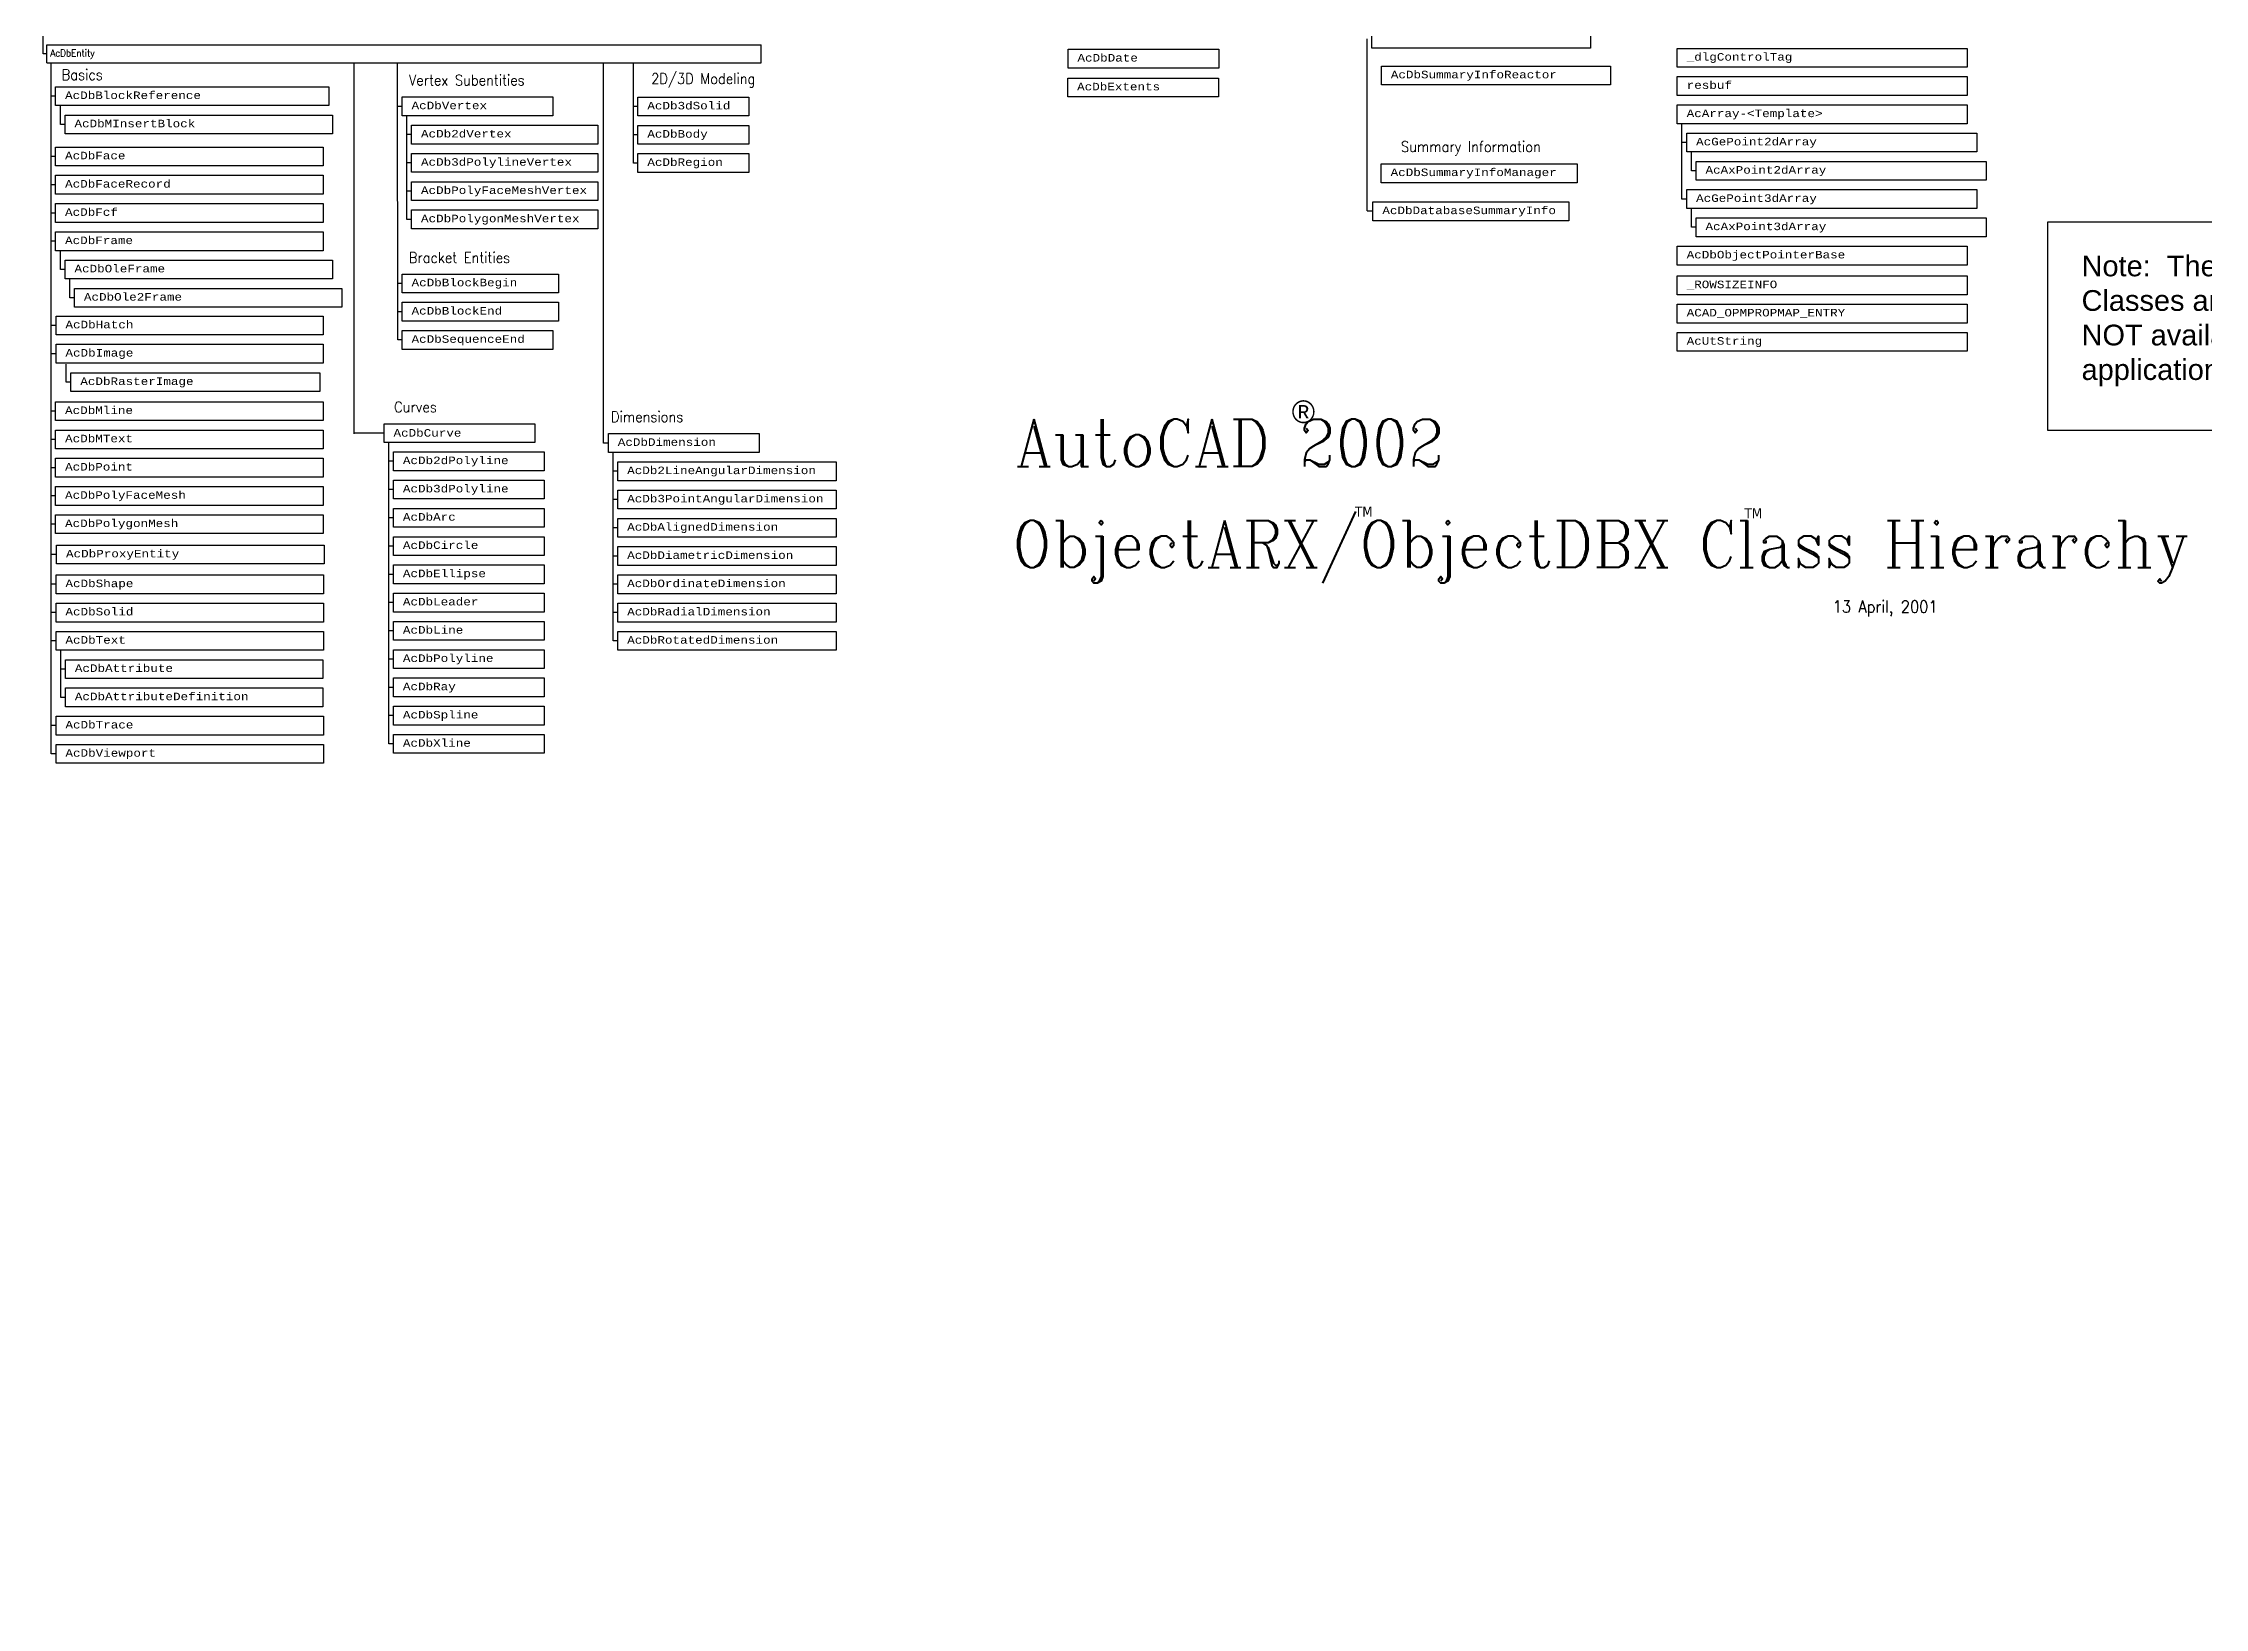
# Model space of a CAD drawing. Extents: x -49 to 153, y -248 to 71.
# Drawn here: x -46.9 to 67.9, y -80.6 to 2.5 of the extents above; entities that cross this region are included whole.
import ezdxf
from ezdxf.enums import TextEntityAlignment as Align

# ---------------------------------------------------------------- set-up
doc = ezdxf.new("R2010")
doc.units = 0
doc.header["$MEASUREMENT"] = 0
doc.layers.get('0').update_dxf_attribs({"linetype": 'CONTINUOUS'})
doc.layers.add('JUNK', color=7, linetype='CONTINUOUS')
doc.styles.add('MINE', font='')
doc.styles.add('ROMANC', font='romanc.shx', dxfattribs={"width": 0.9})
doc.styles.add('ROMANS', font='romans', dxfattribs={"width": 0.9})
doc.styles.get("Standard").update_dxf_attribs({"font": 'TIMES.TTF'})
doc.styles.add('STYLE1', font='TAHOMA.TTF', dxfattribs={"height": 0.18})
doc.styles.get('MINE').set_extended_font_data('Swis721 LtEx BT')

msp = doc.modelspace()

# ---------------------------------------------------------------- linework, layer by layer
for p, q in [((-46.89, 1.9), (-46.88, 36.66)), ((-46.7, 2.38), (-8.77, 2.37)), ((-46.7, 1.43), (-46.7, 2.38)), ((-8.77, 1.43), (-8.77, 2.37)), ((23.41, -6.44), (23.41, 2.7)), ((-46.7, 1.9), (-46.89, 1.9)), ((-46.7, 1.43), (-46.42, 1.43)), ((-46.46, -35.26), (-46.46, 1.43)), ((-46.42, 1.43), (-8.77, 1.43)), ((-30.38, -18.27), (-30.38, 1.43)), ((-28.06, -13.29), (-28.07, 1.43)), ((-19.35, 1.43), (-19.35, 1.43)), ((-17.13, -18.76), (-17.13, 1.43)), ((-15.54, -3.9), (-15.54, 1.43)), ((-46.23, -0.35), (-46.46, -0.35)), ((-45.98, -1.85), (-45.98, -0.85)), ((-27.83, -0.89), (-28.06, -0.89)), ((-15.31, -0.9), (-15.54, -0.9)), ((-45.73, -1.85), (-45.98, -1.85)), ((-27.58, -6.89), (-27.58, -1.39)), ((40.13, -5.81), (40.12, -1.82)), ((-27.33, -2.39), (-27.58, -2.39)), ((-15.31, -2.4), (-15.54, -2.4)), ((40.38, -2.81), (40.13, -2.81)), ((40.63, -4.31), (40.63, -3.31)), ((-46.23, -3.55), (-46.46, -3.55)), ((-27.33, -3.89), (-27.58, -3.89)), ((-15.31, -3.9), (-15.54, -3.9)), ((40.88, -4.31), (40.63, -4.31)), ((-46.23, -5.05), (-46.46, -5.05)), ((-27.33, -5.39), (-27.58, -5.39)), ((-46.23, -6.55), (-46.46, -6.55)), ((23.72, -6.46), (23.41, -6.46)), ((40.38, -5.81), (40.13, -5.81)), ((40.63, -7.31), (40.63, -6.31)), ((-27.33, -6.89), (-27.58, -6.89)), ((40.88, -7.31), (40.63, -7.31)), ((-46.23, -8.05), (-46.46, -8.05)), ((-45.98, -9.55), (-45.98, -8.55)), ((-45.73, -9.55), (-45.98, -9.55)), ((-45.48, -11.05), (-45.48, -10.05)), ((-27.83, -10.29), (-28.06, -10.29)), ((-45.23, -11.05), (-45.48, -11.05)), ((-46.21, -12.52), (-46.46, -12.52)), ((-27.83, -11.79), (-28.06, -11.79)), ((-27.83, -13.29), (-28.06, -13.29)), ((-46.21, -14.02), (-46.46, -14.02)), ((-45.67, -15.53), (-45.67, -14.58)), ((-45.42, -15.53), (-45.67, -15.53)), ((-46.23, -17.07), (-46.46, -17.07)), ((-28.79, -18.24), (-30.38, -18.24)), ((-46.23, -18.57), (-46.46, -18.57)), ((-28.54, -34.73), (-28.54, -18.74)), ((-16.88, -18.76), (-17.13, -18.76)), ((-16.63, -29.26), (-16.63, -19.26)), ((-46.23, -20.07), (-46.46, -20.07)), ((-28.29, -19.73), (-28.54, -19.73)), ((-16.38, -20.26), (-16.63, -20.26)), ((-46.23, -21.57), (-46.46, -21.57)), ((-28.29, -21.23), (-28.54, -21.23)), ((-16.38, -21.76), (-16.63, -21.76)), ((-28.29, -22.73), (-28.54, -22.73)), ((-46.23, -23.07), (-46.46, -23.07)), ((-16.38, -23.26), (-16.63, -23.26)), ((-46.18, -24.68), (-46.46, -24.68)), ((-45.93, -25.18), (-45.93, -25.18)), ((-45.93, -25.18), (-45.93, -25.18)), ((-28.29, -24.23), (-28.54, -24.23)), ((-16.38, -24.76), (-16.63, -24.76)), ((-46.21, -26.26), (-46.46, -26.26)), ((-28.29, -25.73), (-28.54, -25.73)), ((-16.38, -26.26), (-16.63, -26.26)), ((-28.29, -27.23), (-28.54, -27.23)), ((-46.21, -27.76), (-46.46, -27.76)), ((-16.38, -27.76), (-16.63, -27.76)), ((-46.21, -29.26), (-46.46, -29.26)), ((-45.96, -32.26), (-45.96, -29.76)), ((-28.29, -28.73), (-28.54, -28.73)), ((-16.38, -29.26), (-16.63, -29.26)), ((-45.71, -30.76), (-45.96, -30.76)), ((-28.29, -30.23), (-28.54, -30.23)), ((-28.29, -31.73), (-28.54, -31.73)), ((-45.71, -32.26), (-45.96, -32.26)), ((-28.29, -33.23), (-28.54, -33.23)), ((-46.21, -33.76), (-46.46, -33.76)), ((-46.21, -35.26), (-46.46, -35.26)), ((-28.29, -34.73), (-28.54, -34.73))]:
    msp.add_line(p, q)
for points in [[(23.66, 3.2), (35.27, 3.2), (35.27, 2.2), (23.66, 2.2)], [(7.53, 2.14), (15.53, 2.14), (15.53, 1.14), (7.53, 1.14)], [(24.17, 1.25), (36.34, 1.25), (36.34, 0.25), (24.17, 0.25)], [(39.88, 2.19), (55.28, 2.19), (55.28, 1.19), (39.88, 1.19)], [(-46.23, 0.15), (-31.73, 0.15), (-31.73, -0.85), (-46.23, -0.85)], [(7.51, 0.61), (15.51, 0.61), (15.51, -0.39), (7.51, -0.39)], [(39.88, 0.69), (55.28, 0.69), (55.28, -0.31), (39.88, -0.31)], [(-27.83, -0.39), (-19.83, -0.39), (-19.83, -1.39), (-27.83, -1.39)], [(-15.31, -0.4), (-9.42, -0.4), (-9.42, -1.4), (-15.31, -1.4)], [(39.88, -0.81), (55.28, -0.81), (55.28, -1.81), (39.88, -1.81)], [(-45.73, -1.35), (-31.53, -1.35), (-31.53, -2.35), (-45.73, -2.35)], [(-27.33, -1.89), (-17.44, -1.89), (-17.44, -2.89), (-27.33, -2.89)], [(-15.31, -1.9), (-9.42, -1.9), (-9.42, -2.9), (-15.31, -2.9)], [(-46.23, -3.05), (-32.03, -3.05), (-32.03, -4.05), (-46.23, -4.05)], [(-27.33, -3.39), (-17.44, -3.39), (-17.44, -4.39), (-27.33, -4.39)], [(-15.31, -3.4), (-9.42, -3.4), (-9.42, -4.4), (-15.31, -4.4)], [(40.38, -2.31), (55.78, -2.31), (55.78, -3.31), (40.38, -3.31)], [(-46.23, -4.55), (-32.03, -4.55), (-32.03, -5.55), (-46.23, -5.55)], [(24.16, -3.94), (34.57, -3.94), (34.57, -4.94), (24.16, -4.94)], [(40.88, -3.81), (56.28, -3.81), (56.28, -4.81), (40.88, -4.81)], [(-27.33, -4.89), (-17.44, -4.89), (-17.44, -5.89), (-27.33, -5.89)], [(40.38, -5.31), (55.78, -5.31), (55.78, -6.31), (40.38, -6.31)], [(-46.23, -6.05), (-32.03, -6.05), (-32.03, -7.05), (-46.23, -7.05)], [(-27.33, -6.39), (-17.44, -6.39), (-17.44, -7.39), (-27.33, -7.39)], [(23.72, -5.96), (34.12, -5.96), (34.12, -6.96), (23.72, -6.96)], [(40.88, -6.81), (56.28, -6.81), (56.28, -7.81), (40.88, -7.81)], [(-46.23, -7.55), (-32.03, -7.55), (-32.03, -8.55), (-46.23, -8.55)], [(59.55, -7.01), (98, -7.01), (98, -18.09), (59.55, -18.09)], [(-45.73, -9.05), (-31.53, -9.05), (-31.53, -10.05), (-45.73, -10.05)], [(39.88, -8.31), (55.28, -8.31), (55.28, -9.31), (39.88, -9.31)], [(-27.83, -9.79), (-19.53, -9.79), (-19.53, -10.79), (-27.83, -10.79)], [(39.88, -9.89), (55.28, -9.89), (55.28, -10.89), (39.88, -10.89)], [(-45.23, -10.55), (-31.03, -10.55), (-31.03, -11.55), (-45.23, -11.55)], [(-27.83, -11.29), (-19.53, -11.29), (-19.53, -12.29), (-27.83, -12.29)], [(39.88, -11.39), (55.28, -11.39), (55.28, -12.39), (39.88, -12.39)], [(-46.21, -12.02), (-32.02, -12.02), (-32.02, -13.02), (-46.21, -13.02)], [(-46.21, -13.52), (-32.02, -13.52), (-32.02, -14.52), (-46.21, -14.52)], [(-27.83, -12.79), (-19.83, -12.79), (-19.83, -13.79), (-27.83, -13.79)], [(39.88, -12.89), (55.28, -12.89), (55.28, -13.89), (39.88, -13.89)], [(-45.42, -15.03), (-32.2, -15.03), (-32.2, -16.03), (-45.42, -16.03)], [(-46.23, -16.57), (-32.03, -16.57), (-32.03, -17.57), (-46.23, -17.57)], [(-46.23, -18.07), (-32.03, -18.07), (-32.03, -19.07), (-46.23, -19.07)], [(-28.79, -17.74), (-20.79, -17.74), (-20.79, -18.74), (-28.79, -18.74)], [(-16.88, -18.26), (-8.88, -18.26), (-8.88, -19.26), (-16.88, -19.26)], [(-28.29, -19.23), (-20.29, -19.23), (-20.29, -20.23), (-28.29, -20.23)], [(-46.23, -19.57), (-32.03, -19.57), (-32.03, -20.57), (-46.23, -20.57)], [(-16.38, -19.76), (-4.78, -19.76), (-4.78, -20.76), (-16.38, -20.76)], [(-46.23, -21.07), (-32.03, -21.07), (-32.03, -22.07), (-46.23, -22.07)], [(-28.29, -20.73), (-20.29, -20.73), (-20.29, -21.73), (-28.29, -21.73)], [(-16.38, -21.26), (-4.78, -21.26), (-4.78, -22.26), (-16.38, -22.26)], [(-46.23, -22.57), (-32.03, -22.57), (-32.03, -23.57), (-46.23, -23.57)], [(-28.29, -22.23), (-20.29, -22.23), (-20.29, -23.23), (-28.29, -23.23)], [(-16.38, -22.76), (-4.78, -22.76), (-4.78, -23.76), (-16.38, -23.76)], [(-28.29, -23.73), (-20.29, -23.73), (-20.29, -24.73), (-28.29, -24.73)], [(-46.18, -24.18), (-31.98, -24.18), (-31.98, -25.18), (-46.18, -25.18)], [(-28.29, -25.23), (-20.29, -25.23), (-20.29, -26.23), (-28.29, -26.23)], [(-16.38, -24.26), (-4.78, -24.26), (-4.78, -25.26), (-16.38, -25.26)], [(-46.21, -25.76), (-32.01, -25.76), (-32.01, -26.76), (-46.21, -26.76)], [(-16.38, -25.76), (-4.78, -25.76), (-4.78, -26.76), (-16.38, -26.76)], [(-46.21, -27.26), (-32.01, -27.26), (-32.01, -28.26), (-46.21, -28.26)], [(-28.29, -26.73), (-20.29, -26.73), (-20.29, -27.73), (-28.29, -27.73)], [(-16.38, -27.26), (-4.78, -27.26), (-4.78, -28.26), (-16.38, -28.26)], [(-28.29, -28.23), (-20.29, -28.23), (-20.29, -29.23), (-28.29, -29.23)], [(-46.21, -28.76), (-32.01, -28.76), (-32.01, -29.76), (-46.21, -29.76)], [(-28.29, -29.73), (-20.29, -29.73), (-20.29, -30.73), (-28.29, -30.73)], [(-16.38, -28.76), (-4.78, -28.76), (-4.78, -29.76), (-16.38, -29.76)], [(-45.71, -30.26), (-32.05, -30.26), (-32.05, -31.26), (-45.71, -31.26)], [(-45.71, -31.76), (-32.05, -31.76), (-32.05, -32.76), (-45.71, -32.76)], [(-28.29, -31.23), (-20.29, -31.23), (-20.29, -32.23), (-28.29, -32.23)], [(-46.21, -33.26), (-32.01, -33.26), (-32.01, -34.26), (-46.21, -34.26)], [(-28.29, -32.73), (-20.29, -32.73), (-20.29, -33.73), (-28.29, -33.73)], [(-28.29, -34.23), (-20.29, -34.23), (-20.29, -35.23), (-28.29, -35.23)], [(-46.21, -34.76), (-32.01, -34.76), (-32.01, -35.76), (-46.21, -35.76)]]:
    msp.add_lwpolyline(points, close=True)

# ---------------------------------------------------------------- texts
at = {"style": 'ROMANS', "width": 0.9}
msp.add_text('AcDbEntity', height=0.376, dxfattribs=at).set_placement((-46.51, 1.76))
at = {"color": 1, "style": 'ROMANC', "width": 0.9}
for s, height, p in [('Basics', 0.565, (-45.91, 0.51)), ('Vertex Subentities', 0.5647, (-27.47, 0.22)), ('2D/3D Modeling', 0.5647, (-14.61, 0.3)), ('Summary Information', 0.5647, (25.21, -3.31)), ('Bracket Entities', 0.5647, (-27.48, -9.2)), ('Curves', 0.565, (-28.26, -17.13)), ('Dimensions', 0.565, (-16.74, -17.65))]:
    msp.add_text(s, height=height, dxfattribs=at).set_placement(p)
at = {"style": 'MINE'}
msp.add_text('®', height=1.2, dxfattribs=at).set_placement((19.41, -17.7))
at = {"char_height": 0.4, "attachment_point": 1}
for s, insert in [('\\fCourier New|b0|i0|c0|p49;AcDbDate', (8.03, 1.89)), ('{\\fCourier New|b0|i0|c0|p49;_dlgControlTag}', (40.38, 1.94)), ('\\fCourier New|b0|i0|c0|p49;', (2.12, 0.81)), ('\\fCourier New|b0|i0|c0|p49;AcDbExtents', (8.01, 0.36)), ('\\fCourier New|b0|i0|c0|p49;AcDbSummaryInfoReactor', (24.67, 1)), ('{\\fCourier New|b0|i0|c0|p49;resbuf}', (40.38, 0.44)), ('\\fCourier New|b0|i0|c0|p49;AcDbBlockReference', (-45.73, -0.1)), ('\\fCourier New|b0|i0|c0|p49;AcDbVertex', (-27.33, -0.64)), ('\\fCourier New|b0|i0|c0|p49;AcDb3dSolid', (-14.81, -0.65)), ('\\fCourier New|b0|i0|c0|p49;AcArray-<Template>', (40.38, -1.06)), ('\\fCourier New|b0|i0|c0|p49;AcDbMInsertBlock', (-45.23, -1.6)), ('\\fCourier New|b0|i0|c0|p49;AcDb2dVertex', (-26.83, -2.14)), ('\\fCourier New|b0|i0|c0|p49;AcDbBody', (-14.81, -2.15)), ('\\fCourier New|b0|i0|c0|p49;AcDbFace', (-45.73, -3.3)), ('\\fCourier New|b0|i0|c0|p49;AcGePoint2dArray', (40.88, -2.56)), ('\\fCourier New|b0|i0|c0|p49;AcDb3dPolylineVertex', (-26.83, -3.64)), ('\\fCourier New|b0|i0|c0|p49;AcDbRegion', (-14.81, -3.65)), ('\\fCourier New|b0|i0|c0|p49;AcDbSummaryInfoManager', (24.66, -4.19)), ('\\fCourier New|b0|i0|c0|p49;AcAxPoint2dArray', (41.38, -4.06)), ('\\fCourier New|b0|i0|c0|p49;AcDbFaceRecord', (-45.73, -4.8)), ('\\fCourier New|b0|i0|c0|p49;AcDbPolyFaceMeshVertex', (-26.83, -5.14)), ('\\fCourier New|b0|i0|c0|p49;AcGePoint3dArray', (40.88, -5.56)), ('\\fCourier New|b0|i0|c0|p49;AcDbFcf', (-45.73, -6.3)), ('\\fCourier New|b0|i0|c0|p49;AcDbPolygonMeshVertex', (-26.83, -6.64)), ('\\fCourier New|b0|i0|c0|p49;AcDbDatabaseSummaryInfo', (24.22, -6.21)), ('\\fCourier New|b0|i0|c0|p49;AcDbFrame', (-45.73, -7.8)), ('\\fCourier New|b0|i0|c0|p49;AcAxPoint3dArray', (41.38, -7.06)), ('\\fCourier New|b0|i0|c0|p49;', (-43.37, -8.58)), ('\\fCourier New|b0|i0|c0|p49;AcDbObjectPointerBase', (40.38, -8.56)), ('\\fCourier New|b0|i0|c0|p49;AcDbOleFrame', (-45.23, -9.3)), ('\\fCourier New|b0|i0|c0|p49;AcDbBlockBegin', (-27.33, -10.04)), ('{\\fCourier New|b0|i0|c0|p49;_ROWSIZEINFO}', (40.38, -10.14)), ('\\fCourier New|b0|i0|c0|p49;AcDbOle2Frame', (-44.73, -10.8)), ('\\fCourier New|b0|i0|c0|p49;AcDbHatch', (-45.71, -12.27)), ('\\fCourier New|b0|i0|c0|p49;AcDbBlockEnd', (-27.33, -11.54)), ('{\\fCourier New|b0|i0|c0|p49;ACAD_OPMPROPMAP_ENTRY}', (40.38, -11.64)), ('\\fCourier New|b0|i0|c0|p49;AcDbImage', (-45.71, -13.77)), ('\\fCourier New|b0|i0|c0|p49;AcDbSequenceEnd', (-27.33, -13.04)), ('{\\fCourier New|b0|i0|c0|p49;AcUtString}', (40.38, -13.14)), ('\\fCourier New|b0|i0|c0|p49;', (2.12, -14.19)), ('\\fCourier New|b0|i0|c0|p49;AcDbRasterImage', (-44.92, -15.28)), ('\\fCourier New|b0|i0|c0|p49;AcDbMline', (-45.73, -16.82)), ('\\fCourier New|b0|i0|c0|p49;AcDbMText', (-45.73, -18.32)), ('\\fCourier New|b0|i0|c0|p49;AcDbCurve', (-28.29, -18.02)), ('\\fCourier New|b0|i0|c0|p49;AcDb2dPolyline', (-27.79, -19.48)), ('\\fCourier New|b0|i0|c0|p49;AcDbDimension', (-16.38, -18.51)), ('\\fCourier New|b0|i0|c0|p49;AcDbPoint', (-45.73, -19.82)), ('\\fCourier New|b0|i0|c0|p49;AcDb2LineAngularDimension', (-15.88, -20.01)), ('\\fCourier New|b0|i0|c0|p49;AcDbPolyFaceMesh', (-45.73, -21.32)), ('\\fCourier New|b0|i0|c0|p49;AcDb3dPolyline', (-27.79, -20.98)), ('\\fCourier New|b0|i0|c0|p49;AcDb3PointAngularDimension', (-15.88, -21.51)), ('\\fCourier New|b0|i0|c0|p49;AcDbPolygonMesh', (-45.73, -22.82)), ('\\fCourier New|b0|i0|c0|p49;AcDbArc', (-27.79, -22.48)), ('\\fCourier New|b0|i0|c0|p49;AcDbCircle', (-27.79, -23.98)), ('\\fCourier New|b0|i0|c0|p49;AcDbAlignedDimension', (-15.88, -23.01)), ('\\fCourier New|b0|i0|c0|p49;AcDbProxyEntity', (-45.68, -24.43)), ('\\fCourier New|b0|i0|c0|p49;AcDbDiametricDimension', (-15.88, -24.51)), ('\\fCourier New|b0|i0|c0|p49;AcDbShape', (-45.71, -26.01)), ('\\fCourier New|b0|i0|c0|p49;AcDbEllipse', (-27.79, -25.48)), ('\\fCourier New|b0|i0|c0|p49;AcDbOrdinateDimension', (-15.88, -26.01)), ('\\fCourier New|b0|i0|c0|p49;AcDbSolid', (-45.71, -27.51)), ('\\fCourier New|b0|i0|c0|p49;AcDbLeader', (-27.79, -26.98)), ('\\fCourier New|b0|i0|c0|p49;AcDbRadialDimension', (-15.88, -27.51)), ('\\fCourier New|b0|i0|c0|p49;AcDbLine', (-27.79, -28.48)), ('\\fCourier New|b0|i0|c0|p49;AcDbText', (-45.71, -29.01)), ('\\fCourier New|b0|i0|c0|p49;AcDbRotatedDimension', (-15.88, -29.01)), ('\\fCourier New|b0|i0|c0|p49;AcDbAttribute', (-45.21, -30.51)), ('\\fCourier New|b0|i0|c0|p49;AcDbPolyline', (-27.79, -29.98)), ('\\fCourier New|b0|i0|c0|p49;AcDbAttributeDefinition', (-45.21, -32.01)), ('\\fCourier New|b0|i0|c0|p49;', (-43.37, -31.08)), ('\\fCourier New|b0|i0|c0|p49;AcDbRay', (-27.79, -31.48)), ('\\fCourier New|b0|i0|c0|p49;AcDbSpline', (-27.79, -32.98)), ('\\fCourier New|b0|i0|c0|p49;AcDbTrace', (-45.71, -33.51)), ('\\fCourier New|b0|i0|c0|p49;AcDbViewport', (-45.71, -35.01)), ('\\fCourier New|b0|i0|c0|p49;AcDbXline', (-27.79, -34.48)), ('\\fCourier New|b0|i0|c0|p49;', (2.12, -42.69)), ('\\fCourier New|b0|i0|c0|p49;', (2.12, -48.69)), ('\\fCourier New|b0|i0|c0|p49;', (-43.37, -53.58)), ('\\fCourier New|b0|i0|c0|p49;', (2.12, -54.69)), ('\\fCourier New|b0|i0|c0|p49;', (-43.37, -59.58)), ('\\fCourier New|b0|i0|c0|p49;', (2.12, -60.69)), ('\\fCourier New|b0|i0|c0|p49;', (-43.37, -61.08)), ('\\fCourier New|b0|i0|c0|p49;', (-43.37, -70.08)), ('\\fCourier New|b0|i0|c0|p49;', (-43.37, -71.58)), ('\\fCourier New|b0|i0|c0|p49;', (-43.37, -80.58))]:
    msp.add_mtext(s, dxfattribs=dict(at, insert=insert))
at = {"color": 42, "insert": (61.35, -8.81), "char_height": 1.1, "width": 33.4064, "attachment_point": 1, "style": 'MINE'}
msp.add_mtext('Note:  The Gold Colored Classes, The UI Classes and the MFC Extension Classes are NOT available for ObjectDBX extension applications.', dxfattribs=at)
at = {"layer": 'JUNK', "style": 'ROMANC', "width": 0.9}
for s, height, p in [('AutoCAD 2002', 2.5, (4.75, -20)), ('ObjectARX/ObjectDBX Class Hierarchy', 2.5, (4.56, -25.37)), ('13 April, 2001', 0.6338, (48.13, -27.76))]:
    msp.add_text(s, height=height, dxfattribs=at).set_placement(p)
at = {"layer": 'JUNK', "style": 'STYLE1'}
for p in [(23.23, -22.4), (43.92, -22.49)]:
    msp.add_text('TM', height=0.539, dxfattribs=at).set_placement(p, align=Align.MIDDLE_CENTER)

doc.saveas('drawing.dxf')
